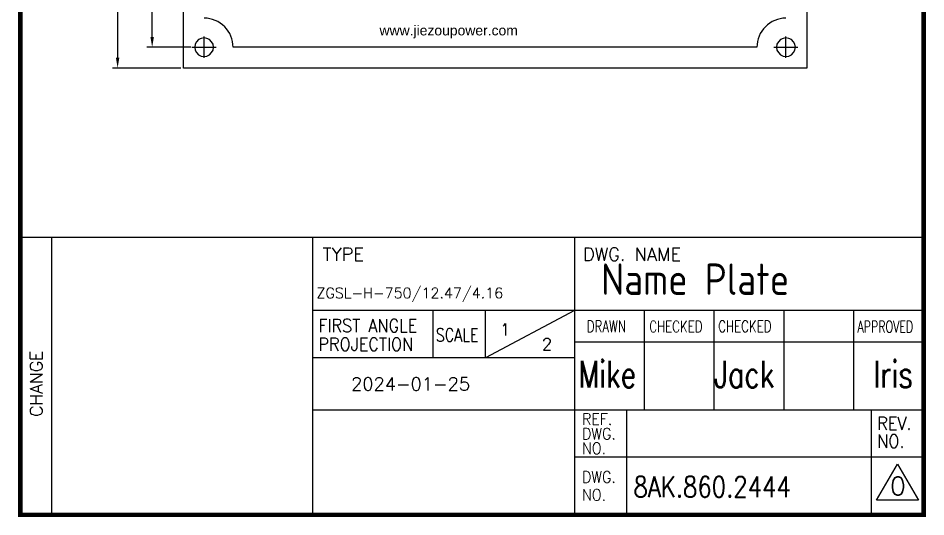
# Model space of a CAD drawing. Header units: millimetres. Extents: x 226184 to 235717, y -181921 to -175474.
# Drawn here: x 235498.4 to 235716.8, y -181683.2 to -181563.1 of the extents above; entities that cross this region are included whole.
import ezdxf

# ---------------------------------------------------------------- set-up
doc = ezdxf.new("R2010")
doc.units = ezdxf.units.MM
doc.header["$LTSCALE"] = 13
doc.linetypes.add('CENTER', pattern=[50.8, 31.75, -6.35, 6.35, -6.35])
doc.layers.get('0').update_dxf_attribs({"color": 1, "linetype": 'CENTER'})
for name, color, linetype in [('1', 4, 'Continuous'), ('2', 3, 'Continuous'), ('PDF_Geometry', 7, 'Continuous')]:
    doc.layers.add(name, color=color, linetype=linetype)
doc.styles.add('Note Text (ANSI)', font='arial.ttf')
doc.styles.add('ROMANS', font='romans.shx', dxfattribs={"bigfont": 'whgtxt.shx'})
doc.styles.get("Standard").update_dxf_attribs({"font": 'gbenor.shx', "bigfont": 'gbcbig.shx'})
doc.dimstyles.new('ISO-25', dxfattribs={"dimtxt": 2.5, "dimasz": 2.5, "dimexe": 1.25, "dimexo": 0.625, "dimtad": 1, "dimtxsty": 'Standard', "dimcen": 2.5, "dimadec": 0, "dimazin": 0, "dimtfac": 1, "dimtmove": 0, "dimatfit": 3, "dimfxl": 1, "dimarcsym": 0})

# ---------------------------------------------------------------- blocks, each defined once
blk = doc.blocks.new('*D159')
at = {"layer": '2', "color": 0, "linetype": 'Continuous', "lineweight": -2}
for p, q in [((235539.94, -181405.09), (235529.39, -181405.09)), ((235530.64, -181567.61), (235530.64, -181407.59)), ((235539.94, -181570.11), (235529.39, -181570.11))]:
    blk.add_line(p, q, dxfattribs=at)
at = {"layer": '2', "color": 0, "linetype": 'Continuous'}
for points in [[(235530.22, -181407.59), (235531.06, -181407.59), (235530.64, -181405.09)], [(235530.22, -181567.61), (235531.06, -181567.61), (235530.64, -181570.11)]]:
    blk.add_solid(points, dxfattribs=at)
at = {"layer": 'Defpoints', "color": 0, "linetype": 'Continuous'}
for p in [(235530.64, -181405.09), (235540.56, -181405.09), (235540.56, -181570.11)]:
    blk.add_point(p, dxfattribs=at)
at = {"layer": '2', "color": 0, "linetype": 'Continuous', "insert": (235528.76, -181487.6), "char_height": 2.5, "attachment_point": 5, "rotation": 90}
blk.add_mtext('165', dxfattribs=at)
blk = doc.blocks.new('*D160')
at = {"layer": '2', "color": 0, "linetype": 'Continuous', "lineweight": -2}
for p, q in [((235537.52, -181400.09), (235521.08, -181400.09)), ((235522.33, -181402.59), (235522.33, -181572.61)), ((235537.52, -181575.11), (235521.08, -181575.11))]:
    blk.add_line(p, q, dxfattribs=at)
at = {"layer": '2', "color": 0, "linetype": 'Continuous'}
for points in [[(235521.91, -181402.59), (235522.74, -181402.59), (235522.33, -181400.09)], [(235521.91, -181572.61), (235522.74, -181572.61), (235522.33, -181575.11)]]:
    blk.add_solid(points, dxfattribs=at)
at = {"layer": 'Defpoints', "color": 0, "linetype": 'Continuous'}
for p in [(235538.15, -181400.09), (235522.33, -181575.11), (235538.15, -181575.11)]:
    blk.add_point(p, dxfattribs=at)
at = {"layer": '2', "color": 0, "linetype": 'Continuous', "insert": (235520.45, -181487.6), "char_height": 2.5, "attachment_point": 5, "rotation": 90}
blk.add_mtext('175', dxfattribs=at)

msp = doc.modelspace()

# ---------------------------------------------------------------- linework, layer by layer
at = {"layer": '1', "color": 0, "linetype": 'Continuous'}
for p, q in [((235498.925, -181682.674), (235498.925, -181333.654)), ((235716.275, -181333.654), (235716.275, -181682.674)), ((235716.275, -181682.674), (235498.925, -181682.674))]:
    msp.add_line(p, q, dxfattribs=at)
at = {"layer": '1'}
msp.add_line((235569.275, -181682.713), (235506.485, -181682.713), dxfattribs=at)
at = {"layer": '1', "const_width": 1.05}
msp.add_lwpolyline([(235498.925, -181333.654), (235716.275, -181333.654), (235716.275, -181682.674), (235498.925, -181682.674), (235498.925, -181333.654), (235716.275, -181333.654)], dxfattribs=at)
at = {"layer": '2'}
for p, q in [((235716.275, -181615.894), (235498.925, -181615.894)), ((235716.275, -181615.894), (235498.925, -181615.894)), ((235506.485, -181682.674), (235506.485, -181615.894)), ((235569.275, -181682.674), (235569.275, -181615.894)), ((235632.275, -181615.894), (235632.275, -181682.674)), ((235716.275, -181633.534), (235569.275, -181633.534)), ((235598.255, -181644.874), (235598.255, -181633.534)), ((235632.275, -181633.534), (235610.855, -181644.874)), ((235610.855, -181644.874), (235610.855, -181633.534)), ((235649.075, -181657.474), (235649.075, -181633.534)), ((235665.875, -181657.474), (235665.875, -181633.534)), ((235682.675, -181657.474), (235682.675, -181633.534)), ((235699.475, -181657.474), (235699.475, -181633.534)), ((235716.275, -181641.094), (235632.275, -181641.094)), ((235632.275, -181644.874), (235569.275, -181644.874)), ((235716.275, -181657.474), (235569.275, -181657.474)), ((235644.875, -181682.674), (235644.875, -181657.474)), ((235703.675, -181657.474), (235703.675, -181682.674)), ((235716.275, -181668.814), (235632.275, -181668.814)), ((235704.935, -181679.207), (235709.975, -181670.478)), ((235709.975, -181670.478), (235715.015, -181679.207)), ((235715.015, -181679.207), (235704.935, -181679.207))]:
    msp.add_line(p, q, dxfattribs=at)
at = {"layer": 'PDF_Geometry', "lineweight": 25}
for points in [[(235538.15, -181400.093), (235688.171, -181400.093), (235688.171, -181575.109), (235538.15, -181575.109), (235538.15, -181400.093)], [(235545.395, -181570.11), (235545.283, -181569.38), (235544.946, -181568.762), (235544.44, -181568.256), (235543.823, -181567.976), (235543.149, -181567.863), (235542.418, -181567.976), (235541.801, -181568.256), (235541.295, -181568.762), (235541.014, -181569.38), (235540.902, -181570.11), (235541.014, -181570.784), (235541.295, -181571.402), (235541.801, -181571.907), (235542.418, -181572.244), (235543.149, -181572.357), (235543.823, -181572.244), (235544.44, -181571.907), (235544.946, -181571.402), (235545.283, -181570.784), (235545.395, -181570.11)], [(235543.149, -181572.637), (235543.149, -181567.526)], [(235685.419, -181570.11), (235685.306, -181569.38), (235684.969, -181568.762), (235684.464, -181568.256), (235683.846, -181567.976), (235683.116, -181567.863), (235682.442, -181567.976), (235681.824, -181568.256), (235681.319, -181568.762), (235680.982, -181569.38), (235680.869, -181570.11), (235680.982, -181570.784), (235681.319, -181571.402), (235681.824, -181571.907), (235682.442, -181572.244), (235683.116, -181572.357), (235683.846, -181572.244), (235684.464, -181571.907), (235684.969, -181571.402), (235685.306, -181570.784), (235685.419, -181570.11)], [(235683.116, -181572.637), (235683.116, -181567.526)], [(235540.228, -181570.11), (235546.013, -181570.11)], [(235540.565, -181570.11), (235545.676, -181570.11)], [(235676.151, -181570.11), (235550.113, -181570.11)], [(235680.251, -181570.11), (235686.037, -181570.11)], [(235680.588, -181570.11), (235685.7, -181570.11)]]:
    msp.add_lwpolyline(points, dxfattribs=at)
for centre, radius, start, end in [((235543.163, -181570.06), 6.955, 359.59046, 90.11743), ((235683.134, -181570.084), 6.985, 90.14542, 180.21199)]:
    msp.add_arc(centre, radius, start, end, dxfattribs=at)

# ---------------------------------------------------------------- texts
at = {"color": 4}
msp.add_text('Name Plate', height=7.56, dxfattribs=at).set_placement((235638.687, -181629.743))
at = {"color": 4, "style": 'ROMANS', "width": 0.8}
msp.add_text('8AK.860.2444', height=5.04, dxfattribs=at).set_placement((235646.457, -181678.484))
at = {"layer": '2', "style": 'ROMANS'}
for s, height, p in [('TYPE', 3.15, (235571.633, -181621.527)), ('DWG. NAME', 3.15, (235634.289, -181621.527)), ('1', 2.835, (235614.357, -181639.5))]:
    msp.add_text(s, height=height, dxfattribs=at).set_placement(p)
at = {"layer": '2', "color": 4, "style": 'ROMANS'}
for s, height, p in [('ZGSL-H-750/12.47/4.16', 2.52, (235570.174, -181630.542)), ('2', 2.835, (235624.429, -181643.035)), ('2024-01-25', 3.15, (235578.515, -181652.765)), ('0', 4.41, (235708.184, -181677.983))]:
    msp.add_text(s, height=height, dxfattribs=at).set_placement(p)
at = {"layer": '2', "style": 'ROMANS'}
for s, height, width, p in [('FIRST ANGLE', 3.15, 0.9, (235570.631, -181638.702)), ('DRAWN', 2.772, 0.75, (235635.22, -181638.695)), ('CHECKED', 2.772, 0.75, (235650.242, -181638.736)), ('CHECKED', 2.772, 0.75, (235666.843, -181638.695)), ('APPROVED', 2.772, 0.7, (235700.368, -181638.782)), ('SCALE', 3.15, 0.8, (235598.893, -181640.954)), ('PROJECTION', 3.15, 0.9, (235570.631, -181643.207)), ('Mike', 6.4375, 0.75, (235633.226, -181652.084)), ('lris', 6.4375, 0.75, (235704.156, -181652.084)), ('Jack', 6.4375, 0.75, (235665.875, -181652.084)), ('REF.', 2.772, 0.9, (235634.085, -181661.06)), ('REV.', 3.15, 0.9, (235705.107, -181662.254)), ('DWG.', 2.772, 0.9, (235634.085, -181664.573)), ('NO.', 3.15, 0.9, (235705.107, -181666.55)), ('NO.', 2.772, 0.9, (235634.085, -181668.061)), ('DWG.', 2.772, 0.9, (235634.082, -181674.988)), ('NO.', 2.772, 0.9, (235634.082, -181679.284))]:
    msp.add_text(s, height=height, dxfattribs=dict(at, width=width)).set_placement(p)
msp.add_text('CHANGE', height=3.024, rotation=90, dxfattribs=at).set_placement((235504.281, -181659.101))
at = {"layer": '2', "linetype": 'Continuous', "insert": (235585.348, -181567.972), "char_height": 2.40214, "attachment_point": 7, "style": 'Note Text (ANSI)'}
msp.add_mtext('{\\W0.997175;www.jiezoupower.com}', dxfattribs=at)

# ---------------------------------------------------------------- dimensions: what is measured, and where the dimension line sits
at = {"layer": '2', "linetype": 'Continuous'}
for base, p1, p2, picture, middle in [((235522.328, -181575.109), (235538.15, -181400.093), (235538.15, -181575.109), '*D160', (235520.453, -181487.601)), ((235530.64, -181405.092), (235540.565, -181570.11), (235540.565, -181405.092), '*D159', (235528.765, -181487.601))]:
    dim = msp.add_linear_dim(base=base, p1=p1, p2=p2, angle=90, dimstyle='ISO-25', override={"dimdec": 0}, dxfattribs=at)
    dim.commit()
    dim.dimension.update_dxf_attribs({"geometry": picture, "text_midpoint": middle})

doc.saveas('drawing.dxf')
